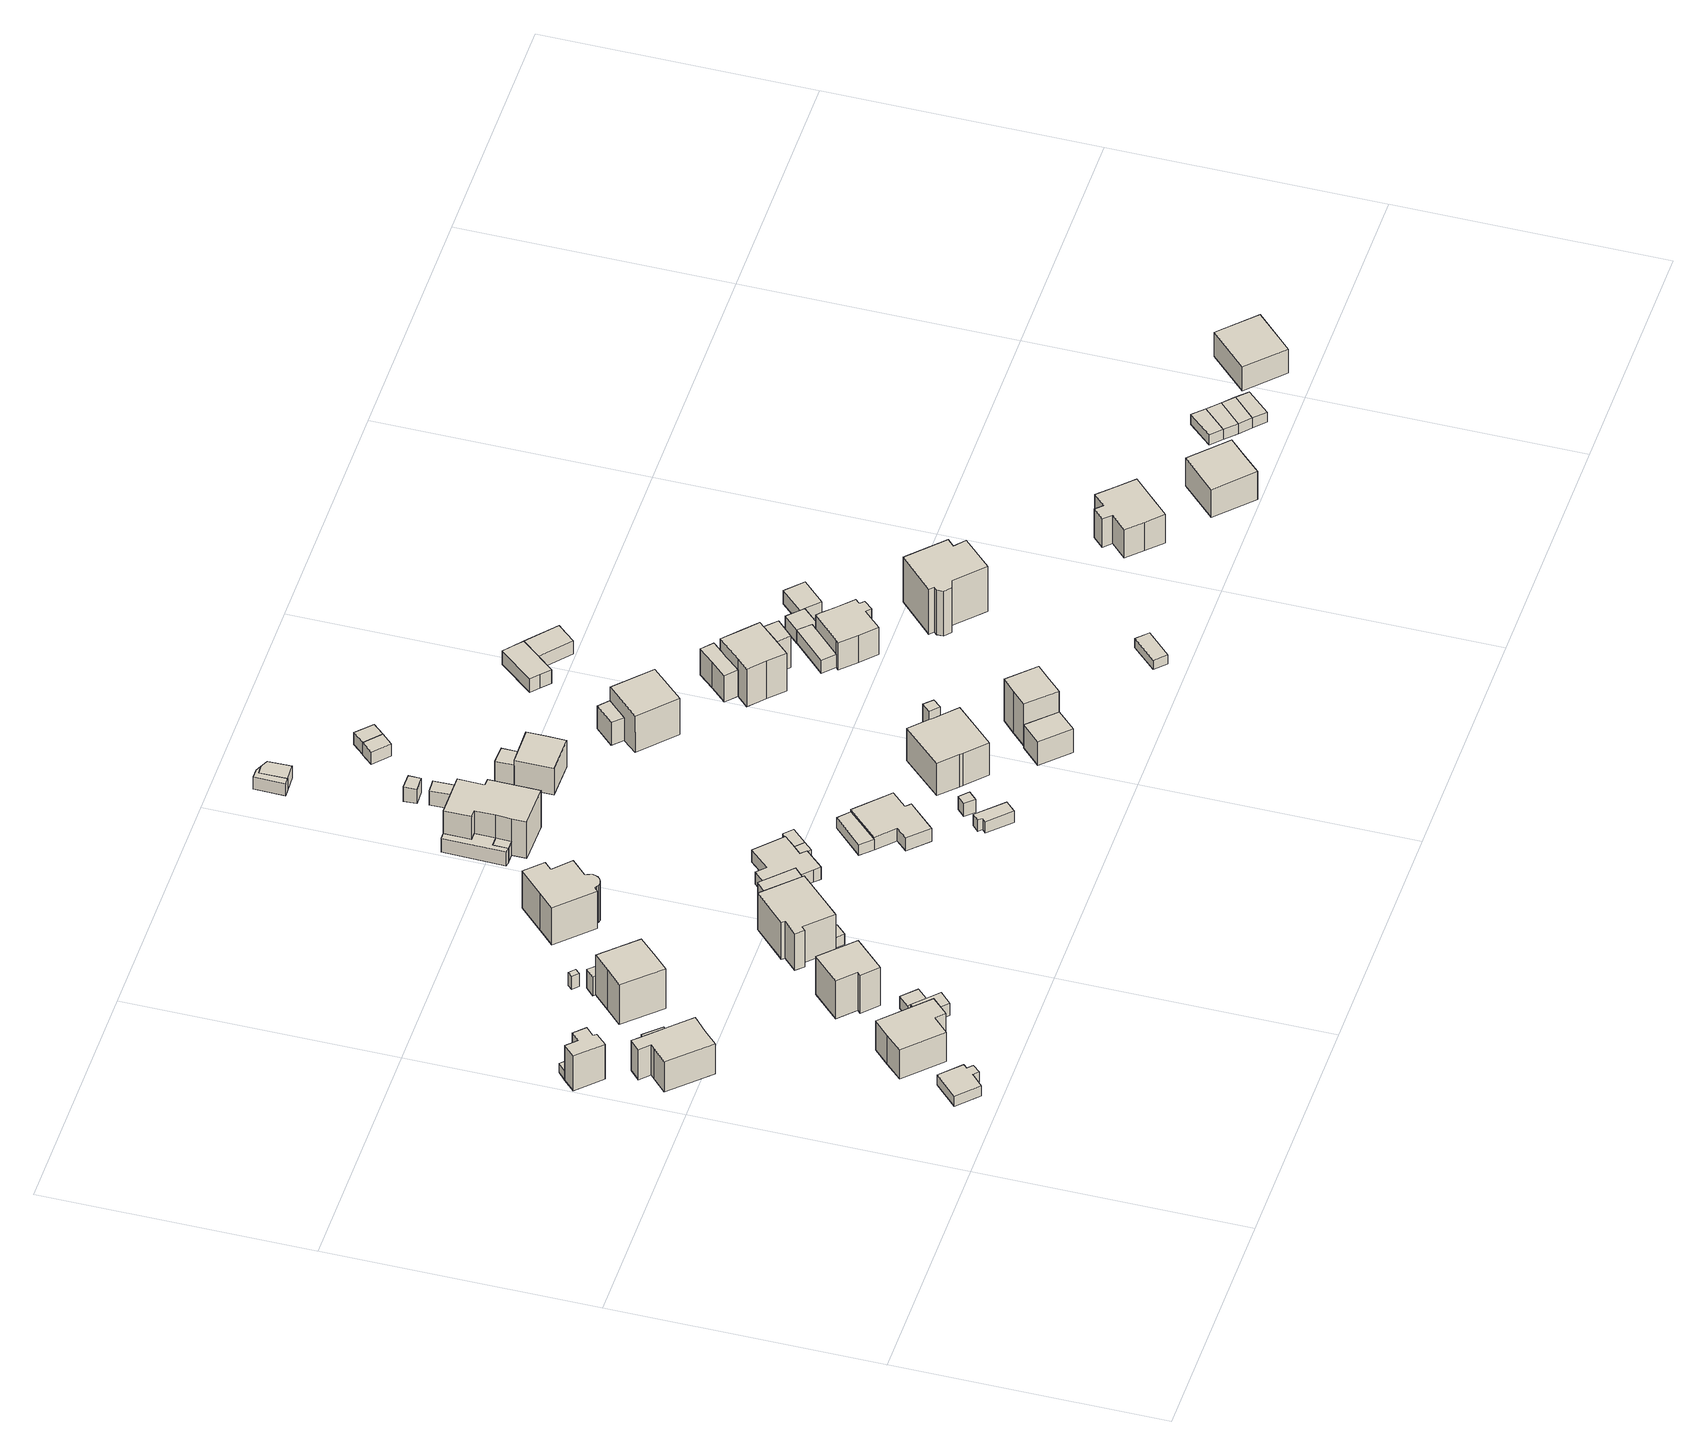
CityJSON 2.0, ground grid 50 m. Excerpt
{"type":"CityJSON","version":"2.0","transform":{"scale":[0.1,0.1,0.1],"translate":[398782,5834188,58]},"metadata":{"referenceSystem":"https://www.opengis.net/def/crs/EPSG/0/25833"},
"CityObjects":{
"building1":{"type":"Building","attributes":{"Gemeindeschluessel":"11000003","BezugspunktDach":"2200","function":"31001_2463","measuredHeight":2.33,"storeysAboveGround":1},"address":[{"country":"Germany","locality":"Berlin","thoroughfareNumber":"34 (1)","thoroughfareName":"Mewesstraße"}],"geometry":[{"type":"Solid","lod":"1","boundaries":[[[[0,1,2,3,4,5,6,7]],[[8,9,10,11,12,13,14,15]],[[8,15,7,6]],[[9,8,6,5]],[[10,9,5,4]],[[11,10,4,3]],[[12,11,3,2]],[[13,12,2,1]],[[14,13,1,0]],[[15,14,0,7]]]]}]},
"building2":{"type":"Building","attributes":{"Gemeindeschluessel":"11000003","BezugspunktDach":"2200","function":"31001_2000","measuredHeight":8.05,"storeysAboveGround":1},"address":[{"country":"Germany","locality":"Berlin","thoroughfareNumber":"85 (1)","thoroughfareName":"Hörstenweg"}],"geometry":[{"type":"Solid","lod":"1","boundaries":[[[[16,17,18,19,20,21,22,23]],[[24,25,26,27,28,29,30,31]],[[24,31,23,22]],[[25,24,22,21]],[[26,25,21,20]],[[27,26,20,19]],[[28,27,19,18]],[[29,28,18,17]],[[30,29,17,16]],[[31,30,16,23]]]]}]},
"building3":{"type":"Building","attributes":{"Gemeindeschluessel":"11000003","BezugspunktDach":"2200","function":"51009_1610","measuredHeight":2.09,"storeysAboveGround":0},"address":[{"country":"Germany","locality":"Berlin"}],"geometry":[{"type":"Solid","lod":"1","boundaries":[[[[32,33,34,35]],[[36,26,25,24]],[[36,24,35,34]],[[26,36,34,33]],[[25,26,33,32]],[[24,25,32,35]]]]}]},
"building4":{"type":"Building","attributes":{"Gemeindeschluessel":"11000003","function":"31001_1010"},"address":[{"country":"Germany","locality":"Berlin","thoroughfareNumber":"85","thoroughfareName":"Hörstenweg"}],"children":["building4-1","building4-2"]},
"building4-1":{"type":"BuildingPart","attributes":{"BezugspunktDach":"2200","measuredHeight":8.3,"storeysAboveGround":2},"parents":["building4"],"geometry":[{"type":"MultiSurface","lod":"1","boundaries":[[[37,38,39,40,41,42,43,44,45,46]],[[47,48,49,50,51,52,53,54,55,56]],[[47,56,46,45]],[[48,47,45,44]],[[49,48,44,43]],[[50,49,43,42]],[[51,50,42,41]],[[57,58,51,41,40]],[[53,52,40,39]],[[54,53,39,38]],[[55,54,38,37]],[[56,55,37,46]],[[59,52,51,58,57]]]}]},
"building4-2":{"type":"BuildingPart","attributes":{"BezugspunktDach":"2200","measuredHeight":5,"storeysAboveGround":2},"parents":["building4"],"geometry":[{"type":"Solid","lod":"1","boundaries":[[[[57,60,61,58]],[[62,63,52,51]],[[62,51,58,61]],[[63,62,61,60]],[[52,63,60,57]],[[51,52,57,58]]]]}]},
"building5":{"type":"Building","attributes":{"Gemeindeschluessel":"11000003","BezugspunktDach":"2200","function":"31001_1010","measuredHeight":10.45,"storeysAboveGround":2},"address":[{"country":"Germany","locality":"Berlin","thoroughfareNumber":"84","thoroughfareName":"Hörstenweg"}],"geometry":[{"type":"Solid","lod":"1","boundaries":[[[[64,65,66,67,68,69,70]],[[71,72,73,74,75,76,77]],[[71,77,70,69]],[[72,71,69,68]],[[73,72,68,67]],[[74,73,67,66]],[[75,74,66,65]],[[76,75,65,64]],[[77,76,64,70]]]]}]},
"building6":{"type":"Building","attributes":{"Gemeindeschluessel":"11000003","BezugspunktDach":"2200","function":"31001_2463","measuredHeight":2.77,"storeysAboveGround":1},"address":[{"country":"Germany","locality":"Berlin","thoroughfareNumber":"84 (1)","thoroughfareName":"Hörstenweg"}],"geometry":[{"type":"Solid","lod":"1","boundaries":[[[[78,79,80,81,82]],[[83,84,85,86,87]],[[83,87,82,81]],[[84,83,81,80]],[[85,84,80,79]],[[86,85,79,78]],[[87,86,78,82]]]]}]},
"building7":{"type":"Building","attributes":{"Gemeindeschluessel":"11000003","BezugspunktDach":"2200","function":"31001_2463","measuredHeight":2.8,"storeysAboveGround":1},"address":[{"country":"Germany","locality":"Berlin","thoroughfareNumber":"86 (1)","thoroughfareName":"Hörstenweg"}],"geometry":[{"type":"Solid","lod":"1","boundaries":[[[[81,80,88,89,90]],[[91,92,84,83,93]],[[91,93,90,89]],[[92,91,89,88]],[[84,92,88,80]],[[83,84,80,81]],[[93,83,81,90]]]]}]},
"building8":{"type":"Building","attributes":{"Gemeindeschluessel":"11000003","function":"31001_1010"},"address":[{"country":"Germany","locality":"Berlin","thoroughfareNumber":"87","thoroughfareName":"Hörstenweg"}],"children":["building8-1","building8-2"]},
"building8-1":{"type":"BuildingPart","attributes":{"BezugspunktDach":"2200","measuredHeight":10.74,"storeysAboveGround":2},"parents":["building8"],"geometry":[{"type":"MultiSurface","lod":"1","boundaries":[[[94,95,96,97,98,99,100]],[[101,102,103,104,105,106,107]],[[101,107,100,99]],[[102,101,99,98]],[[103,102,103,108,109,98,97]],[[104,103,97,96]],[[105,104,96,95]],[[106,105,95,94]],[[107,106,94,100]],[[109,108,103,102]]]}]},
"building8-2":{"type":"BuildingPart","attributes":{"BezugspunktDach":"2200","measuredHeight":4.31,"storeysAboveGround":2},"parents":["building8"],"geometry":[{"type":"MultiSurface","lod":"1","boundaries":[[[109,108,110,111,112]],[[113,114,103,102,115]],[[113,115,112,111]],[[114,113,111,110]],[[103,114,110,108]],[[115,102,109,112]],[[102,103,116,108,109]]]}]},
"building9":{"type":"Building","attributes":{"Gemeindeschluessel":"11000003","BezugspunktDach":"2200","function":"31001_1010","measuredHeight":8.64,"storeysAboveGround":2},"address":[{"country":"Germany","locality":"Berlin","thoroughfareNumber":"86","thoroughfareName":"Hörstenweg"}],"geometry":[{"type":"Solid","lod":"1","boundaries":[[[[117,118,119,120,121,122]],[[123,124,125,126,127,128]],[[123,128,122,121]],[[124,123,121,120]],[[125,124,120,119]],[[126,125,119,118]],[[127,126,118,117]],[[128,127,117,122]]]]}]},
"building10":{"type":"Building","attributes":{"Gemeindeschluessel":"11000003","BezugspunktDach":"2200","function":"31001_2000","measuredHeight":3,"storeysAboveGround":1},"address":[{"country":"Germany","locality":"Berlin","thoroughfareNumber":"87 (1)","thoroughfareName":"Hörstenweg"}],"geometry":[{"type":"Solid","lod":"1","boundaries":[[[[129,130,131,132]],[[133,134,135,136]],[[133,136,132,131]],[[134,133,131,130]],[[135,134,130,129]],[[136,135,129,132]]]]}]},
"building11":{"type":"Building","attributes":{"Gemeindeschluessel":"11000003","BezugspunktDach":"2200","function":"51009_1610","measuredHeight":2.38,"storeysAboveGround":0},"address":[{"country":"Germany","locality":"Berlin"}],"geometry":[{"type":"Solid","lod":"1","boundaries":[[[[137,138,139,140]],[[141,142,143,144]],[[141,144,140,139]],[[142,141,139,138]],[[143,142,138,137]],[[144,143,137,140]]]]}]},
"building12":{"type":"Building","attributes":{"Gemeindeschluessel":"11000003","BezugspunktDach":"2200","function":"31001_1010","measuredHeight":8.41,"storeysAboveGround":2},"address":[{"country":"Germany","locality":"Berlin","thoroughfareNumber":"88","thoroughfareName":"Hörstenweg"}],"geometry":[{"type":"Solid","lod":"1","boundaries":[[[[145,146,147,148,149,150,151,152,153,154,155]],[[156,157,158,159,160,161,162,163,164,165,166]],[[156,166,155,154]],[[157,156,154,153]],[[158,157,153,152]],[[159,158,152,151]],[[160,159,151,150]],[[161,160,150,149]],[[162,161,149,148]],[[163,162,148,147]],[[164,163,147,146]],[[165,164,146,145]],[[166,165,145,155]]]]}]},
"building13":{"type":"Building","attributes":{"Gemeindeschluessel":"11000003","BezugspunktDach":"2200","function":"31001_1010","measuredHeight":10.89,"storeysAboveGround":2},"address":[{"country":"Germany","locality":"Berlin","thoroughfareNumber":"89","thoroughfareName":"Hörstenweg"}],"geometry":[{"type":"Solid","lod":"1","boundaries":[[[[167,168,169,170,171,172,173,174,175,176,177,178,179,180,181,182,183,184,185,186]],[[187,188,189,190,191,192,193,194,195,196,197,198,199,200,201,202,203,204,205,206]],[[187,206,186,185]],[[188,187,185,184]],[[189,188,184,183]],[[190,189,183,182]],[[191,190,182,181]],[[192,191,181,180]],[[193,192,180,179]],[[194,193,179,178]],[[195,194,178,177]],[[196,195,177,176]],[[197,196,176,175]],[[198,197,175,174]],[[199,198,174,173]],[[200,199,173,172]],[[201,200,172,171]],[[202,201,171,170]],[[203,202,170,169]],[[204,203,169,168]],[[205,204,168,167]],[[206,205,167,186]]]]}]},
"building14":{"type":"Building","attributes":{"Gemeindeschluessel":"11000003","BezugspunktDach":"2200","function":"31001_2463","measuredHeight":7.48,"storeysAboveGround":1},"address":[{"country":"Germany","locality":"Berlin","thoroughfareNumber":"88 (1)","thoroughfareName":"Hörstenweg"}],"geometry":[{"type":"Solid","lod":"1","boundaries":[[[[207,208,209,210]],[[211,212,213,214]],[[211,214,210,209]],[[212,211,209,208]],[[213,212,208,207]],[[214,213,207,210]]]]}]},
"building15":{"type":"Building","attributes":{"Gemeindeschluessel":"11000003","BezugspunktDach":"2200","function":"31001_1010","measuredHeight":3.26,"storeysAboveGround":1},"address":[{"country":"Germany","locality":"Berlin","thoroughfareNumber":"92","thoroughfareName":"Hörstenweg"}],"geometry":[{"type":"Solid","lod":"1","boundaries":[[[[215,216,217,218,219,220,221,222,223,224,225,226]],[[227,228,229,230,231,232,233,234,235,236,237,238]],[[227,238,226,225]],[[228,227,225,224]],[[229,228,224,223]],[[230,229,223,222]],[[231,230,222,221]],[[232,231,221,220]],[[233,232,220,219]],[[234,233,219,218]],[[235,234,218,217]],[[236,235,217,216]],[[237,236,216,215]],[[238,237,215,226]]]]}]},
"building16":{"type":"Building","attributes":{"Gemeindeschluessel":"11000003","BezugspunktDach":"2200","function":"51009_1610","measuredHeight":2.54,"storeysAboveGround":0},"address":[{"country":"Germany","locality":"Berlin"}],"geometry":[{"type":"Solid","lod":"1","boundaries":[[[[239,240,241,242,243]],[[244,245,246,247,248]],[[244,248,243,242]],[[245,244,242,241]],[[246,245,241,240]],[[247,246,240,239]],[[248,247,239,243]]]]}]},
"building17":{"type":"Building","attributes":{"Gemeindeschluessel":"11000003","BezugspunktDach":"2200","function":"51009_1610","measuredHeight":3.22,"storeysAboveGround":0},"address":[{"country":"Germany","locality":"Berlin"}],"geometry":[{"type":"Solid","lod":"1","boundaries":[[[[249,250,251,252,253,254,255,256]],[[257,258,259,260,261,262,263,264]],[[257,264,256,255]],[[258,257,255,254]],[[259,258,254,253]],[[260,259,253,252]],[[261,260,252,251]],[[262,261,251,250]],[[263,262,250,249]],[[264,263,249,256]]]]}]},
"building18":{"type":"Building","attributes":{"Gemeindeschluessel":"11000003","BezugspunktDach":"2200","function":"31001_2000","measuredHeight":2.51,"storeysAboveGround":1},"address":[{"country":"Germany","locality":"Berlin","thoroughfareNumber":"92 (1)","thoroughfareName":"Hörstenweg"}],"geometry":[{"type":"Solid","lod":"1","boundaries":[[[[241,265,266,267,242]],[[268,269,270,245,244]],[[268,244,242,267]],[[269,268,267,266]],[[270,269,266,265]],[[245,270,265,241]],[[244,245,241,242]]]]}]},
"building19":{"type":"Building","attributes":{"Gemeindeschluessel":"11000003","BezugspunktDach":"2200","function":"31001_2463","measuredHeight":2.37,"storeysAboveGround":1},"address":[{"country":"Germany","locality":"Berlin","thoroughfareNumber":"96 (1)","thoroughfareName":"Hörstenweg"}],"geometry":[{"type":"Solid","lod":"1","boundaries":[[[[271,272,273,274]],[[275,276,277,278]],[[275,278,274,273]],[[276,275,273,272]],[[277,276,272,271]],[[278,277,271,274]]]]}]},
"building20":{"type":"Building","attributes":{"Gemeindeschluessel":"11000003","function":"31001_1010"},"address":[{"country":"Germany","locality":"Berlin","thoroughfareNumber":"91","thoroughfareName":"Hörstenweg"}],"children":["building20-1","building20-2"]},
"building20-1":{"type":"BuildingPart","attributes":{"BezugspunktDach":"2200","measuredHeight":8.39,"storeysAboveGround":2},"parents":["building20"],"geometry":[{"type":"MultiSurface","lod":"1","boundaries":[[[279,280,281,282,283,284,285,286,287,288]],[[258,289,290,291,292,293,294,261,260,259]],[[258,259,288,287]],[[289,258,287,286]],[[290,289,286,285]],[[291,290,285,284]],[[292,291,284,283]],[[293,292,283,282]],[[295,296,294,293,282,281]],[[297,251,295,281,280]],[[261,294,298,296,299]],[[260,261,280,279]],[[259,260,279,288]],[[299,297,251]]]}]},
"building20-2":{"type":"BuildingPart","attributes":{"BezugspunktDach":"2200","measuredHeight":3.14,"storeysAboveGround":2},"parents":["building20"],"geometry":[{"type":"Solid","lod":"1","boundaries":[[[[295,251,250,249]],[[300,299,296,301]],[[300,301,249,250]],[[299,300,250,251]],[[301,296,295,249]],[[296,299,251,295]]]]}]},
"building21":{"type":"Building","attributes":{"Gemeindeschluessel":"11000003","BezugspunktDach":"2200","function":"31001_1010","measuredHeight":2.88,"storeysAboveGround":1},"address":[{"country":"Germany","locality":"Berlin","thoroughfareNumber":"96","thoroughfareName":"Hörstenweg"}],"geometry":[{"type":"Solid","lod":"1","boundaries":[[[[302,303,304,305,306,307,308,309]],[[276,310,311,312,313,314,315,277]],[[276,277,309,308]],[[310,276,308,307]],[[311,310,307,306]],[[312,311,306,305]],[[313,312,305,304]],[[314,313,304,303]],[[315,314,303,302]],[[277,315,302,309]]]]}]},
"building22":{"type":"Building","attributes":{"Gemeindeschluessel":"11000003","BezugspunktDach":"2200","function":"31001_2000","measuredHeight":2.56,"storeysAboveGround":1},"address":[{"country":"Germany","locality":"Berlin","thoroughfareNumber":"98 (2)","thoroughfareName":"Hörstenweg"}],"geometry":[{"type":"Solid","lod":"1","boundaries":[[[[316,317,318,319,320,321]],[[322,323,324,325,326,327]],[[322,327,321,320]],[[323,322,320,319]],[[324,323,319,318]],[[325,324,318,317]],[[326,325,317,316]],[[327,326,316,321]]]]}]},
"building23":{"type":"Building","attributes":{"Gemeindeschluessel":"11000003","BezugspunktDach":"2200","function":"31001_2000","measuredHeight":3,"storeysAboveGround":1},"address":[{"country":"Germany","locality":"Berlin","thoroughfareNumber":"98 (1)","thoroughfareName":"Hörstenweg"}],"geometry":[{"type":"Solid","lod":"1","boundaries":[[[[328,329,330,331]],[[332,333,334,335]],[[332,335,331,330]],[[333,332,330,329]],[[334,333,329,328]],[[335,334,328,331]]]]}]},
"building24":{"type":"Building","attributes":{"Gemeindeschluessel":"11000003","BezugspunktDach":"2200","function":"31001_2000","measuredHeight":3.3,"storeysAboveGround":1},"address":[{"country":"Germany","locality":"Berlin","thoroughfareNumber":"91 (1)","thoroughfareName":"Hörstenweg"}],"geometry":[{"type":"Solid","lod":"1","boundaries":[[[[336,337,338,339]],[[340,341,342,343]],[[340,343,339,338]],[[341,340,338,337]],[[342,341,337,336]],[[343,342,336,339]]]]}]},
"building25":{"type":"Building","attributes":{"Gemeindeschluessel":"11000003","BezugspunktDach":"2200","function":"31001_2000","measuredHeight":3.28,"storeysAboveGround":1},"address":[{"country":"Germany","locality":"Berlin","thoroughfareNumber":"91 (2)","thoroughfareName":"Hörstenweg"}],"geometry":[{"type":"Solid","lod":"1","boundaries":[[[[344,345,346,347]],[[348,349,350,351]],[[348,351,347,346]],[[349,348,346,345]],[[350,349,345,344]],[[351,350,344,347]]]]}]},
"building26":{"type":"Building","attributes":{"Gemeindeschluessel":"11000003","BezugspunktDach":"2200","function":"51009_1610","measuredHeight":2.7,"storeysAboveGround":0},"address":[{"country":"Germany","locality":"Berlin"}],"geometry":[{"type":"Solid","lod":"1","boundaries":[[[[352,353,354,355,356,357]],[[358,359,360,361,362,363]],[[358,363,357,356]],[[359,358,356,355]],[[360,359,355,354]],[[361,360,354,353]],[[362,361,353,352]],[[363,362,352,357]]]]}]},
"building27":{"type":"Building","attributes":{"Gemeindeschluessel":"11000003","BezugspunktDach":"2200","function":"31001_2000","measuredHeight":2.66,"storeysAboveGround":1},"address":[{"country":"Germany","locality":"Berlin","thoroughfareNumber":"91 (3)","thoroughfareName":"Hörstenweg"}],"geometry":[{"type":"Solid","lod":"1","boundaries":[[[[364,365,354,353,352]],[[361,360,366,367,362]],[[361,362,352,353]],[[360,361,353,354]],[[366,360,354,365]],[[367,366,365,364]],[[362,367,364,352]]]]}]},
"building28":{"type":"Building","attributes":{"Gemeindeschluessel":"11000003","function":"31001_1010"},"address":[{"country":"Germany","locality":"Berlin","thoroughfareNumber":"93","thoroughfareName":"Hörstenweg"}],"children":["building28-1","building28-2"]},
"building28-1":{"type":"BuildingPart","attributes":{"BezugspunktDach":"2200","measuredHeight":7.32,"storeysAboveGround":1},"parents":["building28"],"geometry":[{"type":"MultiSurface","lod":"1","boundaries":[[[368,369,370,371,372]],[[373,374,375,376,377]],[[373,377,372,371]],[[374,378,379,380,373,371,370]],[[375,374,370,369]],[[376,375,369,368]],[[377,376,368,372]],[[373,380,379,378]]]}]},
"building28-2":{"type":"BuildingPart","attributes":{"BezugspunktDach":"2200","measuredHeight":5.02,"storeysAboveGround":1},"parents":["building28"],"geometry":[{"type":"Solid","lod":"1","boundaries":[[[[379,381,382,380]],[[383,384,378,373]],[[383,373,380,382]],[[384,383,382,381]],[[378,384,381,379]],[[373,378,379,380]]]]}]},
"building29":{"type":"Building","attributes":{"Gemeindeschluessel":"11000003","BezugspunktDach":"2200","function":"31001_1010","measuredHeight":9.97,"storeysAboveGround":1},"address":[{"country":"Germany","locality":"Berlin","thoroughfareNumber":"98","thoroughfareName":"Hörstenweg"}],"geometry":[{"type":"Solid","lod":"1","boundaries":[[[[385,386,387,388,389,390,391,392,393]],[[394,395,396,397,398,399,400,401,402]],[[394,402,393,392]],[[395,394,392,391]],[[396,395,391,390]],[[397,396,390,389]],[[398,397,389,388]],[[399,398,388,387]],[[400,399,387,386]],[[401,400,386,385]],[[402,401,385,393]]]]}]},
"building30":{"type":"Building","attributes":{"Gemeindeschluessel":"11000003","BezugspunktDach":"2200","function":"51009_1610","measuredHeight":2.83,"storeysAboveGround":0},"address":[{"country":"Germany","locality":"Berlin"}],"geometry":[{"type":"Solid","lod":"1","boundaries":[[[[403,404,405,406]],[[407,408,409,410]],[[407,410,406,405]],[[408,407,405,404]],[[409,408,404,403]],[[410,409,403,406]]]]}]},
"building31":{"type":"Building","attributes":{"Gemeindeschluessel":"11000003","BezugspunktDach":"2200","function":"51009_1610","measuredHeight":9.35,"storeysAboveGround":0},"address":[{"country":"Germany","locality":"Berlin"}],"geometry":[{"type":"Solid","lod":"1","boundaries":[[[[411,412,413,414]],[[415,416,417,418]],[[415,418,414,413]],[[416,415,413,412]],[[417,416,412,411]],[[418,417,411,414]]]]}]},
"building32":{"type":"Building","attributes":{"Gemeindeschluessel":"11000003","BezugspunktDach":"2200","function":"31001_2000","measuredHeight":2.73,"storeysAboveGround":1},"address":[{"country":"Germany","locality":"Berlin","thoroughfareNumber":"93 (1)","thoroughfareName":"Hörstenweg"}],"geometry":[{"type":"Solid","lod":"1","boundaries":[[[[404,419,420,405]],[[421,422,423,424]],[[421,424,405,420]],[[422,421,420,419]],[[423,422,419,404]],[[424,423,404,405]]]]}]},
"building33":{"type":"Building","attributes":{"Gemeindeschluessel":"11000003","function":"31001_1010"},"address":[{"country":"Germany","locality":"Berlin","thoroughfareNumber":"100","thoroughfareName":"Hörstenweg"}],"children":["building33-1","building33-2"]},
"building33-1":{"type":"BuildingPart","attributes":{"BezugspunktDach":"2200","measuredHeight":11.19,"storeysAboveGround":2},"parents":["building33"],"geometry":[{"type":"MultiSurface","lod":"1","boundaries":[[[425,426,427,428,429,430]],[[431,432,433,434,435,436]],[[431,436,430,429]],[[432,431,429,428]],[[433,432,428,427]],[[434,433,427,426]],[[435,434,426,425]],[[437,438,425,430]],[[436,435,438,437]]]}]},
"building33-2":{"type":"BuildingPart","attributes":{"BezugspunktDach":"2200","measuredHeight":5.89,"storeysAboveGround":2},"parents":["building33"],"geometry":[{"type":"MultiSurface","lod":"1","boundaries":[[[439,438,437,440]],[[441,442,443,444]],[[441,444,440,437]],[[442,441,436,435]],[[443,442,438,439]],[[444,443,439,440]],[[435,436,437,438]]]}]},
"building34":{"type":"Building","attributes":{"Gemeindeschluessel":"11000003","function":"31001_1010"},"address":[{"country":"Germany","locality":"Berlin","thoroughfareNumber":"95","thoroughfareName":"Hörstenweg"}],"children":["building34-1","building34-2"]},
"building34-1":{"type":"BuildingPart","attributes":{"BezugspunktDach":"2200","measuredHeight":11.41,"storeysAboveGround":2},"parents":["building34"],"geometry":[{"type":"MultiSurface","lod":"1","boundaries":[[[445,446,447,448]],[[449,450,451,452]],[[453,454,455,452,448,447]],[[450,449,447,446]],[[451,450,446,445]],[[452,451,445,448]],[[456,449,455,454,453]]]}]},
"building34-2":{"type":"BuildingPart","attributes":{"BezugspunktDach":"2200","measuredHeight":5.15,"storeysAboveGround":2},"parents":["building34"],"geometry":[{"type":"Solid","lod":"1","boundaries":[[[[454,453,457,458]],[[459,449,455,460]],[[459,460,458,457]],[[449,459,457,453]],[[460,455,454,458]],[[455,449,453,454]]]]}]},
"building35":{"type":"Building","attributes":{"Gemeindeschluessel":"11000003","BezugspunktDach":"2200","function":"31001_2463","measuredHeight":8.41,"storeysAboveGround":1},"address":[{"country":"Germany","locality":"Berlin","thoroughfareNumber":"97 (1)","thoroughfareName":"Hörstenweg"}],"geometry":[{"type":"Solid","lod":"1","boundaries":[[[[461,462,463,464,465,466,467]],[[468,469,470,471,472,473,474]],[[468,474,467,466]],[[469,468,466,465]],[[470,469,465,464]],[[471,470,464,463]],[[472,471,463,462]],[[473,472,462,461]],[[474,473,461,467]]]]}]},
"building36":{"type":"Building","attributes":{"Gemeindeschluessel":"11000003","function":"31001_1010"},"address":[{"country":"Germany","locality":"Berlin","thoroughfareNumber":"97","thoroughfareName":"Hörstenweg"}],"children":["building36-1","building36-2"]},
"building36-1":{"type":"BuildingPart","attributes":{"BezugspunktDach":"2200","measuredHeight":10.01,"storeysAboveGround":2},"parents":["building36"],"geometry":[{"type":"Solid","lod":"1","boundaries":[[[[475,476,477,478,479,480,481,482]],[[473,471,483,484,485,486,487,488]],[[473,488,482,481]],[[471,473,481,480]],[[483,471,480,479]],[[484,483,479,478]],[[485,489,490,484,478,477]],[[486,485,477,476]],[[487,486,476,475]],[[488,487,475,482]],[[484,490,489,485]]]]}]},
"building36-2":{"type":"BuildingPart","attributes":{"BezugspunktDach":"2200","measuredHeight":7.25,"storeysAboveGround":2},"parents":["building36"],"geometry":[{"type":"Solid","lod":"1","boundaries":[[[[491,492,490,489]],[[484,493,494,485]],[[493,484,490,492]],[[494,493,492,491]],[[485,494,491,489]],[[484,485,489,490]]]]}]},
"building37":{"type":"Building","attributes":{"Gemeindeschluessel":"11000003","BezugspunktDach":"2200","function":"31001_2463","measuredHeight":3.47,"storeysAboveGround":1},"address":[{"country":"Germany","locality":"Berlin","thoroughfareNumber":"95 (2)","thoroughfareName":"Hörstenweg"}],"geometry":[{"type":"Solid","lod":"1","boundaries":[[[[495,496,497,498,499,500]],[[501,502,503,504,505,506]],[[501,506,500,499]],[[502,501,499,498]],[[503,502,498,497]],[[504,503,497,496]],[[505,504,496,495]],[[506,505,495,500]]]]}]},
"building38":{"type":"Building","attributes":{"Gemeindeschluessel":"11000003","BezugspunktDach":"2200","function":"31001_2000","measuredHeight":2.13,"storeysAboveGround":1},"address":[{"country":"Germany","locality":"Berlin","thoroughfareNumber":"102 (1)","thoroughfareName":"Hörstenweg"}],"geometry":[{"type":"Solid","lod":"1","boundaries":[[[[507,508,509,510]],[[511,512,513,514]],[[511,514,510,509]],[[512,511,509,508]],[[513,512,508,507]],[[514,513,507,510]]]]}]},
"building39":{"type":"Building","attributes":{"Gemeindeschluessel":"11000003","BezugspunktDach":"2200","function":"31001_2463","measuredHeight":3.04,"storeysAboveGround":1},"address":[{"country":"Germany","locality":"Berlin","thoroughfareNumber":"99 (1)","thoroughfareName":"Hörstenweg"}],"geometry":[{"type":"Solid","lod":"1","boundaries":[[[[515,516,517,518,519]],[[520,521,522,523,524]],[[520,524,519,518]],[[521,520,518,517]],[[522,521,517,516]],[[523,522,516,515]],[[524,523,515,519]]]]}]},
"building40":{"type":"Building","attributes":{"Gemeindeschluessel":"11000003","BezugspunktDach":"2200","function":"31001_1010","measuredHeight":3.4,"storeysAboveGround":1},"address":[{"country":"Germany","locality":"Berlin","thoroughfareNumber":"95 (1)","thoroughfareName":"Hörstenweg"}],"geometry":[{"type":"Solid","lod":"1","boundaries":[[[[525,526,527,497,528]],[[529,530,531,532,533]],[[529,533,528,497]],[[530,529,497,527]],[[531,530,527,526]],[[532,531,526,525]],[[533,532,525,528]]]]}]},
"building41":{"type":"Building","attributes":{"Gemeindeschluessel":"11000003","BezugspunktDach":"2200","function":"31001_1010","measuredHeight":8.06,"storeysAboveGround":2},"address":[{"country":"Germany","locality":"Berlin","thoroughfareNumber":"99","thoroughfareName":"Hörstenweg"}],"geometry":[{"type":"Solid","lod":"1","boundaries":[[[[534,535,536,537,538,539,540,541,542,543,544,545]],[[523,522,546,547,548,549,550,551,552,553,554,555]],[[523,555,545,544]],[[522,523,544,543]],[[546,522,543,542]],[[547,546,542,541]],[[548,547,541,540]],[[549,548,540,539]],[[550,549,539,538]],[[551,550,538,537]],[[552,551,537,536]],[[553,552,536,535]],[[554,553,535,534]],[[555,554,534,545]]]]}]},
"building42":{"type":"Building","attributes":{"Gemeindeschluessel":"11000003","BezugspunktDach":"2200","function":"51009_1610","measuredHeight":3.13,"storeysAboveGround":0},"address":[{"country":"Germany","locality":"Berlin"}],"geometry":[{"type":"Solid","lod":"1","boundaries":[[[[517,516,556,557,558,559,518]],[[560,561,562,563,564,565,566]],[[560,566,518,559]],[[561,560,559,558]],[[562,561,558,557]],[[563,562,557,556]],[[564,563,556,516]],[[565,564,516,517]],[[566,565,517,518]]]]}]},
"building43":{"type":"Building","attributes":{"Gemeindeschluessel":"11000003","BezugspunktDach":"2200","function":"31001_2000","measuredHeight":3.12,"storeysAboveGround":1},"address":[{"country":"Germany","locality":"Berlin","thoroughfareNumber":"99 (2)","thoroughfareName":"Hörstenweg"}],"geometry":[{"type":"Solid","lod":"1","boundaries":[[[[557,567,568,569,558]],[[570,571,572,562,561]],[[570,561,558,569]],[[571,570,569,568]],[[572,571,568,567]],[[562,572,567,557]],[[561,562,557,558]]]]}]},
"building44":{"type":"Building","attributes":{"Gemeindeschluessel":"11000003","BezugspunktDach":"2200","function":"31001_1010","measuredHeight":10.27,"storeysAboveGround":2},"address":[{"country":"Germany","locality":"Berlin","thoroughfareNumber":"101","thoroughfareName":"Hörstenweg"}],"geometry":[{"type":"Solid","lod":"1","boundaries":[[[[573,574,575,576,577,578,579,580,581,582,583]],[[584,585,586,587,588,589,590,591,592,593,594]],[[584,594,583,582]],[[585,584,582,581]],[[586,585,581,580]],[[587,586,580,579]],[[588,587,579,578]],[[589,588,578,577]],[[590,589,577,576]],[[591,590,576,575]],[[592,591,575,574]],[[593,592,574,573]],[[594,593,573,583]]]]}]},
"building45":{"type":"Building","attributes":{"Gemeindeschluessel":"11000003","BezugspunktDach":"2200","function":"31001_1010","measuredHeight":9.38,"storeysAboveGround":2},"address":[{"country":"Germany","locality":"Berlin","thoroughfareNumber":"105","thoroughfareName":"Hörstenweg"}],"geometry":[{"type":"Solid","lod":"1","boundaries":[[[[595,596,597,598,599,600,601,602,603,604]],[[605,606,607,608,609,610,611,612,613,614]],[[605,614,604,603]],[[606,605,603,602]],[[607,606,602,601]],[[608,607,601,600]],[[609,608,600,599]],[[610,609,599,598]],[[611,610,598,597]],[[612,611,597,596]],[[613,612,596,595]],[[614,613,595,604]]]]}]},
"building46":{"type":"Building","attributes":{"Gemeindeschluessel":"11000003","BezugspunktDach":"2200","function":"31001_1010","measuredHeight":8.36,"storeysAboveGround":1},"address":[{"country":"Germany","locality":"Berlin","thoroughfareNumber":"107","thoroughfareName":"Hörstenweg"}],"geometry":[{"type":"Solid","lod":"1","boundaries":[[[[615,616,617,618,619]],[[620,621,622,623,624]],[[620,624,619,618]],[[621,620,618,617]],[[622,621,617,616]],[[623,622,616,615]],[[624,623,615,619]]]]}]},
"building47":{"type":"Building","attributes":{"Gemeindeschluessel":"11000003","BezugspunktDach":"2200","function":"51009_1610","measuredHeight":2.21,"storeysAboveGround":0},"address":[{"country":"Germany","locality":"Berlin"}],"geometry":[{"type":"Solid","lod":"1","boundaries":[[[[625,626,627,628]],[[629,630,631,632]],[[629,632,628,627]],[[630,629,627,626]],[[631,630,626,625]],[[632,631,625,628]]]]}]},
"building48":{"type":"Building","attributes":{"Gemeindeschluessel":"11000003","BezugspunktDach":"2200","function":"31001_2463","measuredHeight":2.22,"storeysAboveGround":1},"address":[{"country":"Germany","locality":"Berlin","thoroughfareNumber":"107 (1)","thoroughfareName":"Hörstenweg"}],"geometry":[{"type":"Solid","lod":"1","boundaries":[[[[633,634,626,625]],[[630,635,636,631]],[[630,631,625,626]],[[635,630,626,634]],[[636,635,634,633]],[[631,636,633,625]]]]}]},
"building49":{"type":"Building","attributes":{"Gemeindeschluessel":"11000003","BezugspunktDach":"2200","function":"31001_2463","measuredHeight":2.22,"storeysAboveGround":1},"address":[{"country":"Germany","locality":"Berlin","thoroughfareNumber":"109 (1)","thoroughfareName":"Hörstenweg"}],"geometry":[{"type":"Solid","lod":"1","boundaries":[[[[637,638,634,633]],[[635,639,640,636]],[[635,636,633,634]],[[639,635,634,638]],[[640,639,638,637]],[[636,640,637,633]]]]}]},
"building50":{"type":"Building","attributes":{"Gemeindeschluessel":"11000003","BezugspunktDach":"2200","function":"51009_1610","measuredHeight":2.19,"storeysAboveGround":0},"address":[{"country":"Germany","locality":"Berlin"}],"geometry":[{"type":"Solid","lod":"1","boundaries":[[[[641,642,638,637]],[[643,644,645,646]],[[643,646,637,638]],[[644,643,638,642]],[[645,644,642,641]],[[646,645,641,637]]]]}]},
"building51":{"type":"Building","attributes":{"Gemeindeschluessel":"11000003","BezugspunktDach":"2200","function":"31001_1010","measuredHeight":5.54,"storeysAboveGround":1},"address":[{"country":"Germany","locality":"Berlin","thoroughfareNumber":"149","thoroughfareName":"Röbellweg"}],"geometry":[{"type":"Solid","lod":"1","boundaries":[[[[647,648,649,650]],[[651,652,653,654]],[[651,654,650,649]],[[652,651,649,648]],[[653,652,648,647]],[[654,653,647,650]]]]}]}
},
"vertices":[
[185,36,27],[208,58,27],[217,49,27],[230,63,27],[220,72,27],[227,79,27],[190,115,27],[147,72,27],[190,115,4],[227,79,4],[220,72,4],[230,63,4],[217,49,4],[208,58,4],[185,36,4],[147,72,4],
[45,656,85],[65,676,85],[60,682,85],[76,697,85],[56,717,85],[41,702,85],[23,720,85],[2,699,85],[23,720,5],[41,702,5],[56,717,5],[76,697,5],[60,682,5],[65,676,5],[45,656,5],[2,699,5],
[41,702,26],[56,717,26],[39,735,26],[23,720,26],[39,735,5],
[109,481,75],[135,507,75],[162,532,75],[129,566,75],[99,596,75],[77,619,75],[58,601,75],[75,584,75],[67,576,75],[41,551,75],[67,576,6],[75,584,6],[58,601,6],[77,619,6],[99,596,6],[129,566,6],[162,532,6],[135,507,6],[109,481,6],[41,551,6],[129,566,53],[99,596,53],[129,566,23],
[147,583,53],[118,614,53],[118,614,6],[147,583,6],
[248,116,73],[277,145,73],[293,130,73],[322,160,73],[242,238,73],[213,209,73],[184,179,73],[213,209,6],[242,238,6],[322,160,6],[293,130,6],[277,145,6],[248,116,6],[184,179,6],
[359,142,34],[381,164,34],[360,184,34],[338,205,34],[316,183,34],[338,205,6],[360,184,6],[381,164,6],[359,142,6],[316,183,6],
[378,203,34],[352,228,34],[333,209,34],[352,228,6],[378,203,6],[333,209,6],
[241,607,97],[271,637,97],[300,667,97],[269,700,97],[240,730,97],[210,700,97],[180,671,97],[210,700,6],[240,730,6],[269,700,6],[300,667,6],[271,637,6],[241,607,6],[180,671,6],[269,700,49],[240,730,49],
[284,715,49],[252,749,49],[236,734,49],[252,749,6],[284,715,6],[236,734,6],[269,700,33],
[329,295,92],[323,289,92],[351,262,92],[405,317,92],[347,374,92],[298,325,92],[347,374,5],[405,317,5],[351,262,5],[323,289,5],[329,295,5],[298,325,5],
[252,762,36],[260,771,36],[249,781,36],[241,772,36],[249,781,6],[260,771,6],[252,762,6],[241,772,6],
[477,362,31],[495,380,31],[480,394,31],[462,376,31],[480,394,7],[495,380,7],[477,362,7],[462,376,7],
[406,411,90],[413,418,90],[458,372,90],[462,376,90],[480,394,90],[535,450,90],[483,502,90],[472,513,90],[413,454,90],[417,449,90],[393,425,90],[417,449,6],[413,454,6],[472,513,6],[483,502,6],[535,450,6],[480,394,6],[462,376,6],[458,372,6],[413,418,6],[406,411,6],[393,425,6],
[401,774,89],[408,781,89],[412,778,89],[416,776,89],[421,775,89],[426,776,89],[430,778,89],[434,781,89],[436,784,89],[438,789,89],[439,793,89],[438,798,89],[436,802,89],[434,806,89],[463,835,89],[431,865,89],[445,879,89],[414,910,89],[369,865,89],[340,836,89],[369,865,4],[414,910,4],[445,879,4],[431,865,4],[463,835,4],[434,806,4],[436,802,4],[438,798,4],[439,793,4],[438,789,4],[436,784,4],[434,781,4],[430,778,4],[426,776,4],[421,775,4],[416,776,4],[412,778,4],[408,781,4],[401,774,4],[340,836,4],
[535,450,82],[558,472,82],[506,523,82],[483,502,82],[506,523,7],[558,472,7],[535,450,7],[483,502,7],
[571,507,34],[565,500,34],[612,456,34],[622,446,34],[654,480,34],[644,490,34],[659,505,34],[678,525,34],[630,570,34],[596,533,34],[579,549,34],[554,522,34],[579,549,6],[596,533,6],[630,570,6],[678,525,6],[659,505,6],[644,490,6],[654,480,6],[622,446,6],[612,456,6],[565,500,6],[571,507,6],[554,522,6],
[654,480,32],[660,474,32],[675,490,32],[659,505,32],[644,490,32],[659,505,7],[675,490,7],[660,474,7],[654,480,7],[644,490,7],
[516,964,36],[516,992,36],[535,992,36],[535,1030,36],[520,1030,36],[520,1080,36],[508,1080,36],[506,965,36],[508,1080,4],[520,1080,4],[520,1030,4],[535,1030,4],[535,992,4],[516,992,4],[516,964,4],[506,965,4],
[701,517,32],[685,532,32],[678,525,32],[678,525,7],[685,532,7],[701,517,7],
[715,380,32],[770,437,32],[749,456,32],[695,401,32],[749,456,8],[770,437,8],[715,380,8],[695,401,8],
[535,1030,88],[535,992,88],[534,964,88],[534,937,88],[615,936,88],[616,1030,88],[602,1031,88],[603,1080,88],[520,1080,88],[520,1030,88],[603,1080,4],[602,1031,4],[616,1030,4],[615,936,4],[534,937,4],[534,964,4],[534,964,36],[534,964,5],[535,992,15],[534,964,15],[535,992,5],
[516,992,5],[516,964,5],
[747,349,37],[728,328,37],[763,293,37],[812,343,37],[803,352,37],[830,380,37],[770,437,37],[715,380,37],[830,380,8],[803,352,8],[812,343,8],[763,293,8],[728,328,8],[747,349,8],
[845,172,36],[863,190,36],[818,236,36],[806,225,36],[813,218,36],[806,211,36],[813,218,10],[806,225,10],[818,236,10],[863,190,10],[845,172,10],[806,211,10],
[849,241,41],[864,256,41],[848,271,41],[834,257,41],[848,271,11],[864,256,11],[849,241,11],[834,257,11],
[615,1089,38],[639,1090,38],[638,1133,38],[613,1132,38],[638,1133,5],[639,1090,5],[615,1089,5],[613,1132,5],
[612,1153,37],[640,1154,37],[640,1177,37],[611,1177,37],[640,1177,4],[640,1154,4],[612,1153,4],[611,1177,4],
[583,1372,30],[583,1423,30],[599,1424,30],[588,1429,30],[570,1429,30],[569,1371,30],[570,1429,3],[588,1429,3],[599,1424,3],[583,1423,3],[583,1372,3],[569,1371,3],
[615,1373,30],[614,1417,30],[614,1417,3],[615,1373,3],
[768,936,67],[769,972,67],[769,1008,67],[696,1007,67],[696,937,67],[696,1007,6],[769,1008,6],[769,972,6],[768,936,6],[696,937,6],[730,1008,6],[730,1008,56],[696,1007,56],
[730,1040,56],[696,1041,56],[696,1041,6],[730,1040,6],
[907,286,81],[912,281,81],[949,246,81],[1019,319,81],[991,345,81],[981,354,81],[976,360,81],[944,390,81],[875,317,81],[944,390,7],[976,360,7],[981,354,7],[991,345,7],[1019,319,7],[949,246,7],[912,281,7],[907,286,7],[875,317,7],
[712,1228,33],[731,1248,33],[701,1275,33],[682,1254,33],[701,1275,5],[731,1248,5],[712,1228,5],[682,1254,5],
[991,345,100],[1005,360,100],[990,375,100],[976,360,100],[990,375,6],[1005,360,6],[991,345,6],[976,360,6],
[750,1269,33],[721,1296,33],[721,1296,6],[750,1269,6],[731,1248,6],[701,1275,6],
[1079,162,106],[1104,187,106],[1129,212,106],[1082,259,106],[1057,235,106],[1032,210,106],[1057,235,10],[1082,259,10],[1129,212,10],[1104,187,10],[1079,162,10],[1032,210,10],[1032,210,59],[1079,162,59],
[1045,127,59],[997,175,59],[1032,210,5],[1079,162,5],[1045,127,5],[997,175,5],
[901,776,87],[959,837,87],[895,897,87],[837,836,87],[895,897,4],[959,837,4],[901,776,4],[837,836,4],[895,897,56],[861,862,56],[861,862,4],[895,897,37],
[876,914,56],[843,880,56],[876,914,4],[843,880,4],
[1014,707,70],[1040,736,70],[1053,750,70],[1067,765,70],[1047,783,70],[1021,754,70],[994,725,70],[1021,754,10],[1047,783,10],[1067,765,10],[1053,750,10],[1040,736,10],[1014,707,10],[994,725,10],
[1022,659,96],[1050,632,96],[1081,665,96],[1111,697,96],[1082,723,96],[1053,750,96],[1014,707,96],[993,686,96],[1082,723,10],[1111,697,10],[1081,665,10],[1050,632,10],[1022,659,10],[993,686,10],[1081,665,83],[1111,697,83],
[1107,642,83],[1137,672,83],[1137,672,10],[1107,642,10],
[941,1033,40],[957,1018,40],[1012,1083,40],[996,1097,40],[979,1111,40],[925,1047,40],[979,1111,9],[996,1097,9],[1012,1083,9],[957,1018,9],[941,1033,9],[925,1047,9],
[1294,34,32],[1338,79,32],[1317,99,32],[1274,54,32],[1317,99,11],[1338,79,11],[1294,34,11],[1274,54,11],
[1128,568,41],[1179,619,41],[1188,628,41],[1168,649,41],[1107,588,41],[1168,649,11],[1188,628,11],[1179,619,11],[1128,568,11],[1107,588,11],
[1036,1003,40],[1051,1020,40],[1066,1037,40],[983,1049,40],[1012,1083,10],[1066,1037,10],[1051,1020,10],[1036,1003,10],[983,1049,10],
[1151,535,73],[1179,508,73],[1211,541,73],[1220,533,73],[1235,549,73],[1227,557,73],[1235,565,73],[1207,592,73],[1186,613,73],[1179,619,73],[1128,568,73],[1123,563,73],[1186,613,11],[1207,592,11],[1235,565,11],[1227,557,11],[1235,549,11],[1220,533,11],[1211,541,11],[1179,508,11],[1151,535,11],[1123,563,11],
[1186,613,41],[1222,651,41],[1216,657,41],[1195,677,41],[1195,677,10],[1216,657,10],[1222,651,10],[1186,613,10],[1179,619,10],[1188,628,10],[1168,649,10],
[1246,628,41],[1286,669,41],[1255,698,41],[1255,698,10],[1286,669,10],[1246,628,10],
[1265,436,108],[1260,430,108],[1260,418,108],[1272,407,108],[1289,412,108],[1340,364,108],[1392,417,108],[1372,434,108],[1385,447,108],[1322,507,108],[1257,443,108],[1322,507,5],[1385,447,5],[1372,434,5],[1392,417,5],[1340,364,5],[1289,412,5],[1272,407,5],[1260,418,5],[1260,430,5],[1265,436,5],[1257,443,5],
[1551,150,78],[1579,122,78],[1650,193,78],[1621,222,78],[1593,250,78],[1571,228,78],[1558,241,78],[1538,221,78],[1552,207,78],[1523,178,78],[1552,207,13],[1538,221,13],[1558,241,13],[1571,228,13],[1593,250,13],[1621,222,13],[1650,193,13],[1579,122,13],[1551,150,13],[1523,178,13],
[1722,2,81],[1753,34,81],[1785,66,81],[1720,128,81],[1657,64,81],[1720,128,17],[1785,66,17],[1753,34,17],[1722,2,17],[1657,64,17],
[1847,99,41],[1888,142,41],[1868,162,41],[1827,118,41],[1868,162,18],[1888,142,18],[1847,99,18],[1827,118,18],
[1868,79,41],[1910,121,41],[1910,121,18],[1868,79,18],
[1888,60,41],[1930,102,41],[1930,102,18],[1888,60,18],
[1909,40,41],[1949,83,41],[1930,102,19],[1949,83,19],[1909,40,19],[1888,60,19],
[2035,40,74],[2104,110,74],[2040,172,74],[1971,102,74],[2040,172,19],[2104,110,19],[2035,40,19],[1971,102,19]
]}
